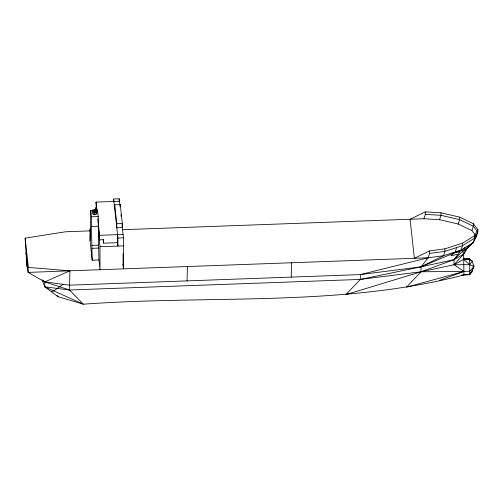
<?xml version="1.0" encoding="UTF-8"?>
<svg xmlns="http://www.w3.org/2000/svg" width="503" height="503" viewBox="0 0 503 503"><rect width="100%" height="100%" fill="white"/><g stroke="black" fill="none" stroke-linecap="round" stroke-linejoin="round"><path stroke-width="0.75" d="M42.019 279.662L44.748 286.817L58.078 296.688L83.328 304.202C210.009 294.865 339.833 307.283 463.942 274.952L463.615 254.191L464.168 251.99M90.345 230.871L65.635 231.77L25.15 238.139L26.747 265.006L28.143 272.419L44.78 281.894L69.521 289.992L83.328 304.202L44.748 286.817L44.78 281.894L43.088 280.309M461.603 274.978L469.695 274.739L469.695 264.691L472.229 261.139L469.374 259.202L463.294 258.951L469.048 258.743L472.229 261.139L473.901 266.577L469.859 271.205L464.099 271.413L406.493 287.194L421.011 271.783L421.042 266.835L428.172 257.794L429.575 253.411L429.575 250.896L444.922 248.834L462.464 243.169L474.625 235.693L477.85 229.544L473.317 223.678L459.635 217.145L440.993 212.794L425.324 211.857L410.096 219.251L414.346 258.297L429.575 250.896M472.135 271.702L469.374 274.28L469.695 274.739L472.135 271.702L473.901 266.577L469.695 264.691L454.052 264.729L421.011 271.783L360.318 279.423L69.521 289.992L69.886 270.809L428.172 257.794L443.52 255.725L461.069 250.066L473.229 242.584L476.448 236.441L477.85 232.059L477.85 229.544M468.205 246.602L463.615 254.191L454.064 259.661L421.011 271.783L345.775 294.664L360.318 279.423L360.355 274.588L428.172 257.794M187.078 280.888L187.399 266.54M291.237 277.103L291.564 262.755M98.946 259.976L98.337 231.367L100.003 246.715L100.003 269.715L98.946 259.976L92.181 260.221L90.075 240.855L90.76 210.342L93.765 210.235M25.15 238.139L28.338 267.42L28.143 272.419L69.886 270.809L44.78 281.894L69.565 285.157L360.355 274.588L421.042 266.835L454.064 259.661L462.49 251.399L473.229 242.584L474.625 238.208L477.85 232.059L473.317 226.193L459.635 219.66L440.993 215.309L425.324 214.372L423.922 218.748L122.323 229.708M455.378 251.902L456.535 247.602M423.922 218.748L439.591 219.692L440.993 215.309L440.993 212.794M475.008 238.133L476.448 236.441L471.921 230.575L458.233 224.036L459.635 219.66L459.635 217.145M471.921 230.575L473.317 226.193L473.317 223.678M468.293 247.419L468.765 246.162M469.695 274.739L473.901 266.577L473.09 265.27M439.547 280.322L464.099 271.413L454.052 264.729L463.615 254.191L467.727 247.262M473.229 242.584L467.237 248.444L462.49 251.399L461.069 250.066L462.464 245.684L462.464 243.169M461.672 250.632L464.684 247.841M63.221 284.321L53.758 290.872L51.413 291.753M463.609 259.366L469.695 264.691L469.374 259.202L463.609 259.366L454.052 264.729L454.064 259.661L461.069 250.066L421.042 266.835L360.318 279.423M421.042 266.835L443.52 255.725L444.922 251.349L444.922 248.834M92.91 210.235L94.401 209.531L96.035 210.122L96.174 214.096L94.683 214.794L93.049 214.209L92.91 210.235L93.049 214.209M93.049 211.524L94.683 212.115L96.174 211.411L95.752 207.676L95.752 210.744M457.988 254.285L450.782 255.769L454.435 252.846L459.843 251.739M429.575 253.411L444.922 251.349L462.464 245.684L474.625 238.208L474.625 235.693M463.942 274.952L468.595 274.374M465.482 274.443L467.036 274.374M113.653 201.917L113.653 198.999L119.205 198.798L120.035 206.393M96.431 210.436L96.016 202.093L119.475 201.238M114.722 204.778L120.274 204.576L122.342 223.539L122.342 227.57L116.784 227.777L116.784 223.747L114.722 204.778L114.722 208.808M95.268 210.179L97.525 210.097L98.223 216.535L98.242 227.054L99.638 239.862L103.618 239.717L103.618 243.188L117.532 242.685L117.903 246.068L117.903 238.045L113.653 198.999M90.76 210.342L91.458 216.78L98.223 216.535M116.784 223.747L122.342 223.539M92.181 260.221L91.458 226.469L98.223 226.218M97.834 218.761L99.638 235.31L123.09 234.455M117.903 238.045L123.461 237.844L123.461 268.866L122.946 264.182M91.867 245.407L98.626 245.156M100.003 246.715L123.461 245.866M92.181 248.312L98.946 248.067M421.011 271.783L464.099 271.413M28.338 267.42L69.886 270.809M44.748 286.817L69.521 289.992M439.591 219.692L458.233 224.036M95.488 212.599L94.401 212.209L94.401 209.531M57.078 295.5L58.078 296.688M469.374 259.202L469.048 258.743L469.859 260.051M462.49 251.399L463.615 254.191M120.934 214.674L121.104 216.189M122.009 224.539L123.461 237.844M103.216 239.453L103.618 243.188M96.016 202.093L96.941 210.531M90.377 231.713L90.075 228.947L90.075 240.855M425.324 211.857L425.324 214.372M123.072 253.789L123.072 265.326M120.274 204.576L120.274 206.588M119.205 198.798L119.205 201.716M117.532 234.662L117.532 242.685M99.638 235.31L99.638 239.862M97.525 210.097L97.525 212.995M96.174 211.411L96.174 214.096M94.683 212.115L94.683 214.794M91.458 216.78L91.458 226.469M27.351 264.044L26.143 252.946L27.351 267.684L27.351 264.044"/></g></svg>
